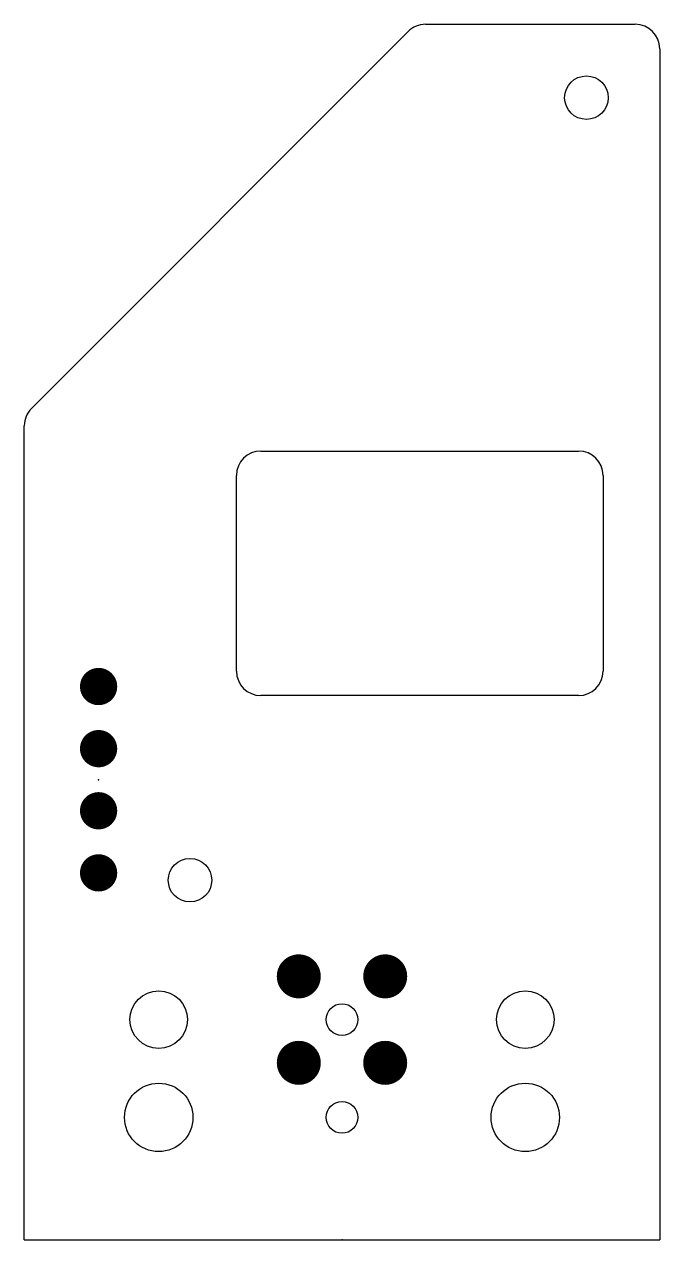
# Model space of a CAD drawing. Extents: x 0 to 1.02, y 0 to 1.96.
import ezdxf

# ---------------------------------------------------------------- set-up
doc = ezdxf.new("R2010")
doc.units = 0
for name, color, linetype in [('17', 110, 'CONTINUOUS'), ('20', 31, 'CONTINUOUS'), ('23', 53, 'CONTINUOUS')]:
    doc.layers.add(name, color=color, linetype=linetype)

# ---------------------------------------------------------------- blocks, each defined once
blk = doc.blocks.new('ROUNDP')
at = {"const_width": 0.5}
blk.add_lwpolyline([(0, -0.25, 1), (0, 0.25, 1), (0, -0.25)], format="xyb", dxfattribs=at)

msp = doc.modelspace()

# ---------------------------------------------------------------- linework, layer by layer
at = {"layer": '20'}
for p, q in [((0.646229, 1.956693), (0.984252, 1.956693)), ((0.011531, 1.338303), (0.61839, 1.945162)), ((1.023622, 1.917323), (1.023622, 0)), ((0, 0), (0, 1.310464)), ((0.381102, 1.269685), (0.892913, 1.269685)), ((0.341732, 0.915354), (0.341732, 1.230315)), ((0.932283, 1.230315), (0.932283, 0.915354)), ((0.892913, 0.875984), (0.381102, 0.875984)), ((0, 0), (1.023622, 0))]:
    msp.add_line(p, q, dxfattribs=at)
for centre, radius in [((0.905512, 1.838583), 0.035), ((0.266929, 0.57874), 0.035), ((0.216535, 0.354331), 0.04626), ((0.807087, 0.354331), 0.04626), ((0.511811, 0.354331), 0.025591), ((0.216535, 0.19685), 0.055118), ((0.807087, 0.19685), 0.055118), ((0.511811, 0.19685), 0.025591)]:
    msp.add_circle(centre, radius, dxfattribs=at)
for centre, start, end in [((0.984252, 1.917323), 0, 90), ((0.646229, 1.917323), 90.000052, 135.000052), ((0.03937, 1.310464), 134.999948, 179.999948), ((0.381102, 1.230315), 90, 180), ((0.892913, 1.230315), 0, 90), ((0.381102, 0.915354), 180, 270), ((0.892913, 0.915354), 270, 0)]:
    msp.add_arc(centre, 0.03937, start, end, dxfattribs=at)
at = {"layer": '23'}
for p in [(0.119685, 0.740551), (0.511811, 0)]:
    msp.add_point(p, dxfattribs=at)

# ---------------------------------------------------------------- block references
at = {"layer": '17', "rotation": 180}
for p, xscale, yscale in [((0.119685, 0.890551), 0.06, 0.06), ((0.119685, 0.890551), 0.06, 0.06), ((0.119685, 0.790551), 0.06, 0.06), ((0.119685, 0.790551), 0.06, 0.06), ((0.119685, 0.690551), 0.06, 0.06), ((0.119685, 0.690551), 0.06, 0.06), ((0.119685, 0.590551), 0.06, 0.06), ((0.119685, 0.590551), 0.06, 0.06), ((0.442214, 0.423928), 0.070866, 0.070866), ((0.442214, 0.423928), 0.070866, 0.070866), ((0.581408, 0.423928), 0.070866, 0.070866), ((0.581408, 0.423928), 0.070866, 0.070866), ((0.442214, 0.284734), 0.070866, 0.070866), ((0.442214, 0.284734), 0.070866, 0.070866), ((0.581408, 0.284734), 0.070866, 0.070866), ((0.581408, 0.284734), 0.070866, 0.070866)]:
    msp.add_blockref('ROUNDP', p, dxfattribs=dict(at, xscale=xscale, yscale=yscale))

doc.saveas('drawing.dxf')
